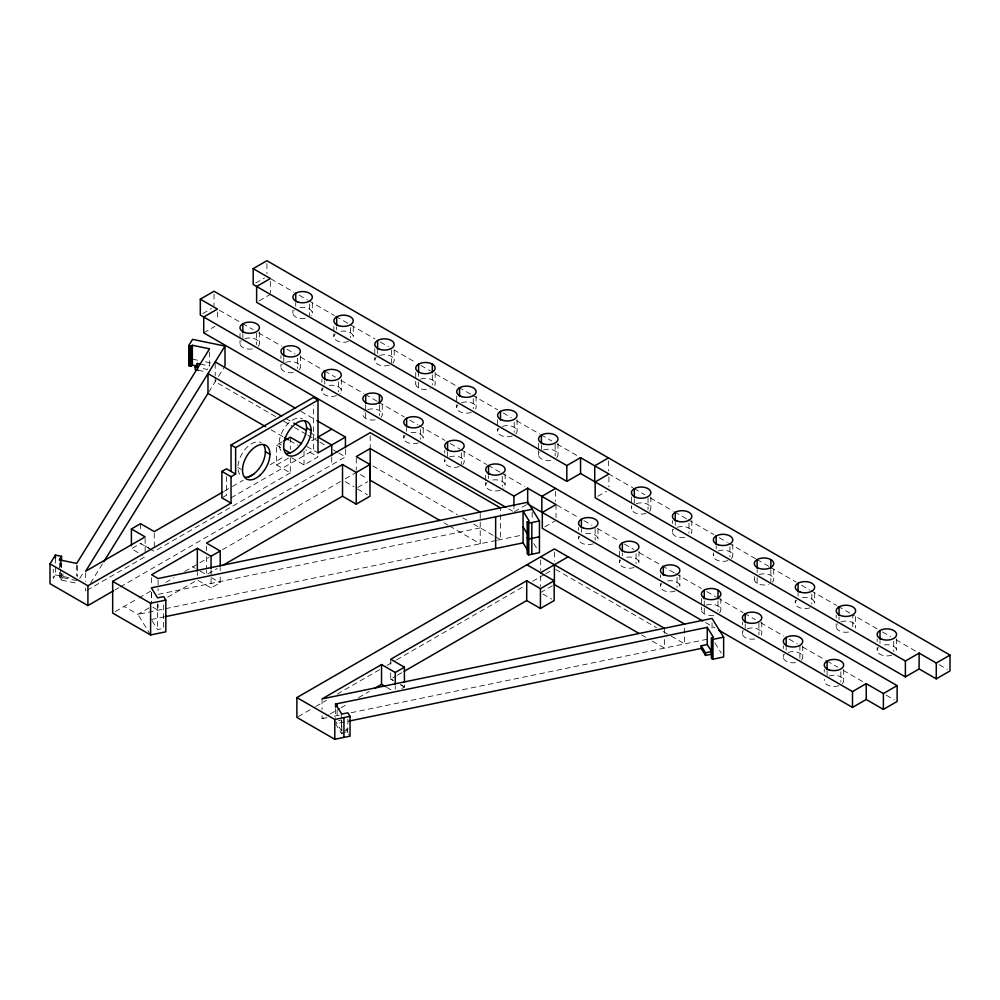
<?xml version="1.0" encoding="UTF-8"?>
<svg xmlns="http://www.w3.org/2000/svg" width="1000" height="1000" viewBox="0 0 1000 1000"><rect width="100%" height="100%" fill="white"/><g stroke="black" fill="none" stroke-linecap="round" stroke-linejoin="round"><path stroke-width="0.75" stroke-dasharray="5 3.75" d="M347.837 719.025L347.825 729.887L341.737 731.15L341.75 720.288M341.213 713.2L341.737 731.15M60.888 579.975L63.2 576.487L63.2 573.85L61.65 573.488L61.537 576.15L59.363 579.663L76.725 583.25M76.725 580.6L59.475 577L61.65 573.488M55.438 567.263L55.438 574.888L53.263 578.4L53.263 569.263M63.2 573.85L61.025 577.362L60.987 573.062M209.55 351.95L209.55 366L207.375 369.513L199.762 367.938M79.725 578.4L83.812 571.8M90.575 583.075L102.888 563.175M208.775 392.088L217.65 377.75M218.475 376.425L225 365.875M202.787 313.575L211.525 308.538M255.688 283.038L264.425 278M203.725 332.85L214.963 326.362M259.113 300.875L270.35 294.387M290.3 457.638L290.3 472.875L276.575 464.95L276.575 445.138L282.812 441.538M224.312 491.163L231.038 487.275M232.387 486.5L243.162 480.275M270.1 464.725L284.913 456.175M311.75 440.688L316.737 437.8M151.775 549.975L140.55 543.488L131.4 548.775L140.137 553.812M276.575 464.95L290.3 457.025M221.9 497.837L226.475 495.2L228.762 496.512M231.05 497.837L313.412 450.288L313.412 405.225M87 590.25L145.125 556.7L141.375 554.538M290.3 472.875L154.275 551.413L150.525 549.05M291.55 457.75L304.025 464.95L317.987 456.9L305.912 449.925M114.85 590.025L118.9 587.688M120.237 586.912L345.438 456.9L345.438 449.275M115.225 611.6L137.587 598.688M138.938 597.913L151.05 590.913M165.85 582.375L173.925 577.712M184.688 571.5L208.975 557.475M222.488 549.675L341.4 481.025M345.25 478.8L356.475 472.312L367.7 478.8M149.088 607.9L137.863 614.375L124.138 606.462M167.738 597.137L197.338 580.037L211.062 587.962L220.212 582.688L220.212 576.65M207.838 573.975L217.262 568.538M357.725 487.45L367.7 481.675M526.413 504.738L513.925 511.938L513.925 507.625M544.788 526.875L554.775 521.112M597.688 496.337L606.425 491.3M298.225 716.625L314.387 707.288M315.738 706.513L326.512 700.288M337.287 694.075L380.387 669.188M387.125 665.3L395.2 660.638M396.55 659.85L524.513 585.975M532.587 581.312L544.412 574.487M545.662 573.763L551.9 570.163M322.062 715.662L322.062 718.713L328.812 714.812M330.163 714.025L339.625 708.562M340.988 707.788L347.738 703.888M358.55 697.638L369.363 691.4M390.688 672.85L390.688 679.087L396.075 675.975M397.425 675.2L402.812 672.087M540.438 592.625L553.125 585.3M401.8 688.525L404.412 687.013L404.412 683.8M341.213 733.012L347.25 731.675L350.025 736.15M343.25 733.562L341.75 733.888L335.55 723.863L349.288 721.025M480.213 527.9L158.088 594.362L158.088 588.6M496.1 540.475L137.863 614.375L149.8 633.675M497.55 540.175L521.763 535.175M151.35 619.525L163.6 617M152.125 620.788L157.562 629.562L163.65 628.3L163.65 602.638M322.062 718.713L328.175 717.45M334.288 716.188L340.4 714.925M351.1 712.725L707.475 639.2M338.625 720.588L341.637 719.963L341.637 722.6M347.85 732.625L347.25 729.025L341.163 730.288L335.55 721.225M192.562 359.188L199.788 360.675M205.575 361.875L212.812 363.363M55.438 574.888L70.338 577.962M200.413 364.1L209.55 366M198.225 370.225L205.85 371.838M270.963 278.9L293.913 292.15M299.312 295.262L307.413 299.938M308.762 300.725L334.412 315.525M335.763 316.312L349.263 324.1M350.613 324.875L374.913 338.913M380.312 342.025L388.413 346.7M393.812 349.825L415.412 362.287M420.812 365.412L430.262 370.863M435.662 373.988L457.262 386.45M458.612 387.238L470.763 394.25M472.113 395.025L497.762 409.837M503.162 412.95L511.262 417.625M516.663 420.75L539.612 434M540.962 434.775L551.763 441.012M557.163 444.125L578.763 456.6M608.462 473.75L632.762 487.775M634.113 488.55L644.912 494.787M650.312 497.912L673.263 511.163M674.613 511.938L686.75 518.95M688.1 519.725L713.75 534.538M719.15 537.663L727.25 542.337M728.6 543.112L755.6 558.7M756.95 559.475L769.1 566.5M770.45 567.275L796.1 582.087M801.5 585.2L809.6 589.875M810.95 590.65L836.6 605.462M837.95 606.237L851.45 614.038M877.1 628.85L852.8 614.812L852.775 629.212M882.5 631.962L890.6 636.638M896 639.763L916.25 651.45M939.2 664.7L947.3 669.375M219.425 310.212L241.025 322.688M242.375 323.462L253.175 329.7M258.575 332.812L281.525 346.062M286.925 349.188L295.025 353.862M300.425 356.975L323.375 370.225M324.725 371L335.525 377.238M340.925 380.363L363.875 393.612M365.225 394.387L377.375 401.4M378.725 402.188L404.375 416.987M409.775 420.112L417.863 424.787M419.212 425.562L444.862 440.375M450.262 443.488L459.712 448.95M461.062 449.725L486.712 464.538M488.062 465.312L500.213 472.325M501.562 473.113L524.513 486.362M556.912 505.062L578.513 517.537M583.913 520.65L592.013 525.325M597.413 528.45L619.012 540.913M624.412 544.038L633.862 549.487M639.263 552.6L660.863 565.075M662.212 565.85L674.362 572.875M675.713 573.65L701.363 588.462M706.762 591.575L716.213 597.038M717.562 597.812L743.213 612.625M744.562 613.4L755.362 619.637M760.763 622.75L783.713 636M789.112 639.113L797.212 643.8M802.613 646.912L825.562 660.163M826.912 660.938L837.712 667.175M843.112 670.3L864.712 682.763M886.312 695.238L894.412 699.912M508.537 508.825L512.587 511.163M705.487 622.537L714.925 627.987M300.912 411.375L315.637 419.888M555.737 569.5L656.438 627.638M663.15 631.512L669.862 635.388M671.2 636.163L684.625 643.913L684.625 625.625M372.887 465.938L457.475 514.775M462.837 517.875L466.863 520.2M473.587 524.075L493.725 535.7M495.062 536.475L500.438 539.575L500.438 509.387M285.788 418.5L292.5 422.362M309.938 432.438L316.637 436.312M275.625 416.587L215.2 381.7L215.2 377.137M283.675 421.238L293.075 426.662M294.413 427.438L306.5 434.412M307.838 435.188L318.587 441.388M319.925 442.163L326.637 446.037M333.35 449.925L337.375 452.25M338.725 453.025L345.438 456.9M641.6 634.913L645.625 637.238M652.337 641.112L664.4 648.088L664.4 635.887M443.988 522.837L448.013 525.163M449.35 525.938L480.213 543.75L480.213 522.137M306.875 446.512L317.987 452.938M271.025 429.787L283.1 436.763M289.812 440.625L297.863 445.275M542.938 594.062L551.675 599.113M345.25 481.675L353.975 486.725M279.1 443.688L281.388 445.012M357.488 489.012L367.475 494.775M276.575 445.138L281.575 448.025M237.913 467.463L241.35 469.438M390.688 678.888L393.175 680.325M400.662 684.65L404.412 686.812M390.688 679.087L393.175 680.525M400.662 684.85L404.412 687.013M192.763 566.838L195.263 568.275M200.25 571.163L206.488 574.763M211.475 577.638L220.212 582.688M149.288 548.325L140.55 543.488M386.525 687.25L394.012 691.575M152.887 607.212L158.088 610.212L158.088 604.45M714.95 642.95L721.225 653.088M533.812 543.562L537.837 550.05M60.9 563.038L60.938 567.337M61.575 562.575L61.612 568.812M59.375 562.975L59.425 570.763M59.438 572.325L59.475 577M60.462 561.213L60.475 567.45M60.475 569L60.5 575.237M896.562 638.8L896.562 650.325M893.725 641.325L893.725 651.413M880 640.6L880 643.487M877.15 638.8L877.15 641.688M877.15 647.45L877.15 650.325M855.612 616.6L855.612 626.688M843.675 669.338L843.675 680.863M840.837 671.862L840.837 681.95M839.05 616.962L839.05 619.85M836.213 615.163L836.213 618.038M836.213 623.812L836.213 626.688M827.1 671.137L827.1 675.462M824.262 669.338L824.262 672.225M814.675 592.962L814.675 603.05M811.825 594.038L811.825 604.125M802.725 645.7L802.725 657.225M799.887 645.337L799.887 658.3M798.1 593.325L798.1 596.2M795.263 600.163L795.263 603.05M786.162 647.5L786.162 650.387M783.312 645.7L783.312 648.575M783.312 654.35L783.312 657.225M773.725 569.325L773.725 579.4M770.875 569.675L770.875 581.925M761.775 622.062L761.775 633.587M758.938 623.138L758.938 634.663M757.15 569.675L757.15 572.562M757.15 577.6L757.15 583.362A9.7 5.6 0 0 0 768.875 584.263M754.312 576.525L754.312 579.4M745.212 623.862L745.212 628.175M742.362 622.062L742.362 624.938M742.362 630.7L742.362 633.587M732.775 544.237L732.775 555.763M729.925 546.763L729.925 556.85M720.825 598.413L720.825 609.938M717.987 600.938L717.987 611.025M716.2 546.038L716.2 548.925M713.363 552.888L713.363 555.763M712.05 623.013L712.05 630.638M704.262 600.938L704.262 606.7M704.262 608.138L704.262 613.9M701.413 598.413L701.413 605.625M701.413 607.062L701.413 609.938M691.825 520.6L691.825 532.125M688.988 523.112L688.988 533.2M679.875 574.775L679.875 586.3M677.038 577.3L677.038 587.388M675.263 522.4L675.263 525.275M672.412 520.6L672.412 523.475M672.412 529.237L672.412 532.125M664.4 628.275L664.4 634.362M660.475 574.775L660.475 577.663M660.475 583.425L660.475 586.3M650.875 496.95L650.875 508.488M648.037 498.038L648.037 509.562M638.938 551.138L638.938 562.663M636.087 553.65L636.087 563.737M634.312 498.75L634.312 503.075M631.462 496.95L631.462 504.162M631.462 505.6L631.462 508.488M622.362 552.938L622.362 555.812M619.525 551.138L619.525 558.337M619.525 559.775L619.525 562.663M608.913 476.887L608.913 486.975M608.462 460.775L608.462 470.863M597.987 528.938L597.987 539.012M595.138 528.575L595.138 540.1M581.413 529.288L581.413 532.175M578.575 527.487L578.575 530.375M578.575 536.138L578.575 539.012M558 443.338L558 454.862M556.025 504.55L556.025 517.513M555.562 491.312L555.562 501.4M555.163 444.412L555.163 455.938M554.4 551.962L554.4 561.1M541.425 445.138L541.425 449.45M540.675 559.888L540.675 570.55M540.438 575.862L540.438 586.538M538.587 443.338L538.587 449.1M538.587 450.538L538.587 454.862M532.212 512.275L532.212 519.825M517.05 419.688L517.05 431.213M514.212 422.212L514.212 432.3M505.112 473.875L505.112 485.4M502.262 476.388L502.262 486.475M497.638 419.688L497.638 431.213M488.537 475.675L488.537 478.55M485.7 475.312L485.7 481.075M485.7 482.512L485.7 485.4M480.213 513.5L480.213 520.7M476.1 396.05L476.1 407.575M473.263 398.575L473.263 408.663M464.162 451.675L464.162 461.75M461.312 452.75L461.312 464.275M456.688 396.05L456.688 403.25M456.688 404.7L456.688 407.575M447.587 452.025L447.587 456.35M444.75 450.225L444.75 453.113M444.75 458.875L444.75 461.75M435.15 372.413L435.15 383.938M432.312 374.925L432.312 385.012M423.212 428.025L423.212 438.113M420.363 429.113L420.363 439.2M418.587 373.488L418.587 376.375M418.587 382.137L418.587 387.9A9.7 5.6 0 0 0 430.3 388.787M415.737 372.413L415.737 383.938M406.637 428.387L406.637 431.275M403.8 435.238L403.8 438.113M395.262 686.2L395.262 689.25M394.2 350.213L394.2 360.288M391.362 349.85L391.362 362.812M390.688 659.275L390.688 666.825M382.262 404.387L382.262 414.475M379.412 404.75L379.412 415.55M377.638 350.562L377.638 353.45M374.8 348.762L374.8 355.975M374.8 357.413L374.8 360.288M370.2 435.712L370.2 447.788M365.688 404.75L365.688 411.225M365.688 412.675L365.688 418.438M356.25 458.113L356.25 470.188M353.263 326.562L353.263 336.65M350.412 327.65L350.412 337.738M347.25 729.025L347.25 731.675M341.312 379.3L341.312 390.825M338.475 381.825L338.475 391.912M337.113 709.975L337.113 716.213M336.688 326.925L336.688 329.812M335.55 708.737L335.55 718.1M333.85 326.562L333.85 332.325M333.85 333.775L333.85 336.65M331.712 457.2L331.712 464.825M324.75 381.1L324.75 383.988M322.062 698.9L322.062 709.562M321.9 379.3L321.9 382.188M321.9 387.95L321.9 390.825M312.312 302.925L312.312 313.012M309.462 304L309.462 315.538M304.025 451.238L304.025 464.95M300.363 355.662L300.363 367.188M297.525 358.188L297.525 368.275M295.738 303.288L295.738 306.163M292.9 310.125L292.9 313.012M290.3 437.212L290.3 449.412M283.8 357.463L283.8 361.788M280.95 355.662L280.95 358.55M280.95 364.312L280.95 367.188M270.35 281.425L270.35 292.95M266.913 263.587L266.913 273.675M259.413 332.025L259.413 343.55M256.575 333.1L256.575 344.625M242.85 333.825L242.85 338.15M240 333.462L240 339.225M240 340.662L240 343.55M226.475 476.55L226.475 495.2M220.212 567.587L220.212 570.612M217.45 311.962L217.45 320.6M215.2 363.413L215.2 375.613M214.025 294.125L214.025 305.65M211.062 569.85L211.062 587.962M206.488 546.075L206.488 550.612M206.488 556.65L206.488 568.725M206.488 570.225L206.488 573.25M197.338 572.5L197.338 575.513M158.088 579.95L158.088 587.15M157.562 603.9L157.562 629.562M154.275 533.112L154.275 548.2M151.588 577.775L151.588 585.325M151.588 592.875L151.588 601.925M151.35 592.362L151.35 601.413M145.125 538.413L145.125 553.65M140.55 523.675L140.55 531.225M85.65 572.75L85.65 581.888M85.65 587.987L85.65 591.038M77.287 565.65L77.287 576.587M76.725 565L76.725 575.925M55.438 558.125L55.438 565.75M280.938 450.55A19.412 11.213 -60 0 1 284.462 428.013A19.412 11.213 -60 0 1 302.525 418.95M239.762 474.325A19.412 11.213 -60 0 1 243.287 451.788A19.412 11.213 -60 0 1 261.35 442.725M788.162 652.375A9.7 5.6 0 0 1 799.887 653.263A9.7 5.6 0 0 1 801.425 660.025M795.537 662.638A9.7 5.6 0 0 1 785.325 660.638A9.7 5.6 0 0 1 784.613 654.425M667.663 580.887A9.7 5.6 0 0 1 679.55 587.75M675.025 591.15A9.7 5.6 0 0 1 663.312 590.262A9.7 5.6 0 0 1 661.775 583.5M829.112 676.012A9.7 5.6 0 0 1 840.837 676.9A9.7 5.6 0 0 1 842.375 683.662M838.825 685.725A9.7 5.6 0 0 1 828.062 685.312A9.7 5.6 0 0 1 824.6 679.412M747.225 628.737A9.7 5.6 0 0 1 757.975 629.138A9.7 5.6 0 0 1 761.45 635.037M754.587 639A9.7 5.6 0 0 1 744.375 637A9.7 5.6 0 0 1 743.662 630.788M706.275 605.087A9.7 5.6 0 0 1 717.987 605.975A9.7 5.6 0 0 1 719.525 612.75M713.637 615.35A9.7 5.6 0 0 1 701.75 608.488M626.712 557.25A9.7 5.6 0 0 1 638.6 564.113M634.075 567.513A9.7 5.6 0 0 1 622.362 566.625A9.7 5.6 0 0 1 620.825 559.862M585.763 533.6A9.7 5.6 0 0 1 597.65 540.475M593.125 543.875A9.7 5.6 0 0 1 581.413 542.975A9.7 5.6 0 0 1 579.875 536.213M367.7 409.625A9.7 5.6 0 0 1 379.412 410.513A9.7 5.6 0 0 1 380.962 417.275M375.062 419.888A9.7 5.6 0 0 1 364.85 417.887A9.7 5.6 0 0 1 364.15 411.675M449.6 456.9A9.7 5.6 0 0 1 461.312 457.788A9.7 5.6 0 0 1 462.863 464.562M459.3 466.613A9.7 5.6 0 0 1 448.55 466.2A9.7 5.6 0 0 1 445.075 460.3M244.862 338.7A9.7 5.6 0 0 1 256.575 339.588A9.7 5.6 0 0 1 258.113 346.35M252.225 348.963A9.7 5.6 0 0 1 242.013 346.962A9.7 5.6 0 0 1 241.3 340.75M285.8 362.337A9.7 5.6 0 0 1 297.525 363.225A9.7 5.6 0 0 1 299.062 369.988M293.175 372.6A9.7 5.6 0 0 1 282.962 370.6A9.7 5.6 0 0 1 282.25 364.387M492.887 479.988A9.7 5.6 0 0 1 503.1 481.987A9.7 5.6 0 0 1 503.8 488.2M500.25 490.25A9.7 5.6 0 0 1 488.537 489.363A9.7 5.6 0 0 1 487 482.6M329.1 385.412A9.7 5.6 0 0 1 339.312 387.425A9.7 5.6 0 0 1 340.012 393.638M336.463 395.688A9.7 5.6 0 0 1 324.75 394.787A9.7 5.6 0 0 1 323.2 388.025M410.988 432.7A9.7 5.6 0 0 1 422.875 439.562M418.363 442.962A9.7 5.6 0 0 1 406.637 442.075A9.7 5.6 0 0 1 405.1 435.312M718.213 550.913A9.7 5.6 0 0 1 729.925 551.8A9.7 5.6 0 0 1 731.475 558.562M727.925 560.612A9.7 5.6 0 0 1 717.163 560.212A9.7 5.6 0 0 1 713.688 554.312M802.45 597.638A9.7 5.6 0 0 1 814.338 604.5M809.812 607.9A9.7 5.6 0 0 1 798.1 607.013A9.7 5.6 0 0 1 796.562 600.25M848.425 632.1A9.7 5.6 0 0 1 838.213 630.1A9.7 5.6 0 0 1 837.513 623.888M841.062 621.838A9.7 5.6 0 0 1 851.825 622.238A9.7 5.6 0 0 1 855.288 628.138M636.312 503.625A9.7 5.6 0 0 1 648.037 504.525A9.7 5.6 0 0 1 649.575 511.287M646.025 513.337A9.7 5.6 0 0 1 635.262 512.925A9.7 5.6 0 0 1 631.8 507.025M759.163 574.55A9.7 5.6 0 0 1 770.875 575.438A9.7 5.6 0 0 1 772.425 582.212M757.15 583.362A9.7 5.6 0 0 1 755.612 576.6M884.35 644.912A9.7 5.6 0 0 1 896.237 651.775M891.712 655.188A9.7 5.6 0 0 1 880 654.287A9.7 5.6 0 0 1 878.462 647.525M677.262 527.275A9.7 5.6 0 0 1 688.025 527.675A9.7 5.6 0 0 1 691.5 533.575M684.638 537.537A9.7 5.6 0 0 1 674.425 535.538A9.7 5.6 0 0 1 673.713 529.325M418.587 387.9A9.7 5.6 0 0 1 417.038 381.138M420.6 379.087A9.7 5.6 0 0 1 431.362 379.487A9.7 5.6 0 0 1 434.825 385.387M300.087 307.6A9.7 5.6 0 0 1 310.3 309.6A9.7 5.6 0 0 1 311.012 315.812M305.113 318.425A9.7 5.6 0 0 1 294.9 316.425A9.7 5.6 0 0 1 294.2 310.212M502.488 426.362A9.7 5.6 0 0 1 514.212 427.25A9.7 5.6 0 0 1 515.75 434.025M512.2 436.075A9.7 5.6 0 0 1 500.487 435.175A9.7 5.6 0 0 1 498.938 428.413M543.438 450.012A9.7 5.6 0 0 1 555.163 450.9A9.7 5.6 0 0 1 556.7 457.663M550.8 460.275A9.7 5.6 0 0 1 540.588 458.275A9.7 5.6 0 0 1 539.888 452.062M341.037 331.238A9.7 5.6 0 0 1 352.925 338.1M348.4 341.5A9.7 5.6 0 0 1 336.688 340.613A9.7 5.6 0 0 1 335.15 333.85M379.65 355.438A9.7 5.6 0 0 1 391.362 356.337A9.7 5.6 0 0 1 392.9 363.1M389.35 365.15A9.7 5.6 0 0 1 377.638 364.25A9.7 5.6 0 0 1 376.1 357.488M461.55 402.725A9.7 5.6 0 0 1 472.3 403.125A9.7 5.6 0 0 1 475.775 409.025M471.25 412.425A9.7 5.6 0 0 1 459.538 411.538A9.7 5.6 0 0 1 457.987 404.775"/><path stroke-width="1.5" d="M711.625 654.2L705.512 655.4L705.525 652.812L701.175 645.788L707.262 644.538L711.625 651.562L705.525 652.812M200.413 364.1L197.375 363.475L195.2 366.987L195.175 369.575L198.225 370.225M113.513 590.8L87.912 605.575L50 583.688L50 563.875L55.438 555.075L61.537 556.337L61.562 561.013M61.537 556.337L59.363 559.85L76.725 563.438L209.55 348.825L192.338 345.275L192.338 365.087L190.763 366.25L189.237 365.938L188.75 345.525L192.562 339.375L225 346.062L225 365.875M191.8 365.962L192.338 345.275M225 346.062L85.65 571.225L145.125 536.888L131.4 528.962L131.4 545.725M103.713 561.85L207.975 393.387L207.975 373.575L281.762 416.175M220.212 566.075L220.212 550.988L211.062 556.263L197.338 548.337L151.588 574.763L158.088 578.513L527.85 502.225L539.45 520.962L539.45 552.65L528.787 554.85L527.2 553.688L527.2 522L529.212 521.087L523.062 511.15L523.062 542.85L527.675 550.3M527.688 537.25L527.2 537.837L528.787 539L539.45 536.8M404.412 682.288L404.412 667.2L395.262 672.487L381.538 664.562L322.062 698.9L712.05 618.438L723.637 637.175L723.637 656.988L712.975 659.188L711.4 658.025L711.4 638.212L713.413 637.3L707.262 627.362L335.55 704.05L335.55 707.175M702.788 620.988L542.3 528.325L542.3 512.475L556.025 504.55L527.663 488.175L513.925 496.1L200.3 315.025L200.3 299.175L214.025 291.25L897.113 685.625L897.113 701.475L883.388 709.4L866.225 699.488L852.5 707.412L718.975 630.325M253.188 268.637L266.913 260.712L950 655.088L950 670.938L936.275 678.863L919.112 668.95L905.387 676.875L595.188 497.788L595.188 481.938L608.913 474.012L580.55 457.638L566.825 465.562L253.188 284.488L253.188 268.637L270.35 278.538L256.625 286.462L256.625 302.312L566.825 481.4L580.55 473.488L594.738 481.675L594.738 465.825L608.462 457.9M231.05 471.425L231.05 445.012L313.412 397.463L317.987 400.1L317.987 452.938L345.438 437.088L345.438 447.75M231.05 445.012L235.625 447.65L317.987 400.1M221.9 471.425L231.05 476.7L231.05 503.125L221.9 497.837L221.9 471.425L226.475 468.787L235.625 474.062L235.625 447.65M131.4 528.962L140.55 523.675L154.275 531.6L222.963 491.95M284.062 440.812L290.3 437.212L301.537 443.7M231.05 476.7L235.625 474.062M248.55 477.175L253.938 474.062M331.712 429.162L317.987 437.088L331.712 445.012L331.712 455.675M50 563.875L87.912 585.763L231.05 503.125M532.212 509.263L151.35 587.837L157.562 597.863L163.65 596.6L165.825 600.125L165.825 631.812L150.6 634.963L112.675 613.075L112.675 581.375L370.2 432.688L500.438 507.887M222.65 565.425L342.525 496.225L356.25 504.15L369.975 496.225L369.975 464.525L356.25 472.45L342.525 464.525L206.488 543.062L220.212 550.988M480.213 512.05L370.2 448.537L356.25 456.6L369.975 464.525M555.562 488.438L541.838 496.362L541.838 512.212L528.95 504.762M335.55 704.05L341.75 714.075L347.85 712.825L350.025 716.338L350.025 736.15L334.787 739.287L296.875 717.4L296.875 697.588L554.4 548.913L684.625 624.1M404.15 671.312L526.712 600.55L540.438 608.475L554.163 600.55L554.163 580.737L540.438 588.663L526.712 580.737L390.688 659.275L404.412 667.2M568.125 556.838L540.438 572.812L554.163 580.737M374.775 688.275L381.538 684.375L385.275 686.538M542.3 512.475L852.5 691.562L866.225 683.637L883.388 693.55L897.113 685.625M595.188 481.938L905.387 661.025L919.112 653.1L936.275 663.012L950 655.088M188.75 345.525L191.8 346.15M527.2 522L528.787 523.162L539.45 520.962M112.675 581.375L150.6 603.263L165.825 600.125M165.125 616.688L523.062 542.85M711.4 638.212L712.975 639.375L723.637 637.175M296.875 697.588L334.787 719.475L350.025 716.338M349.288 721.025L701.175 648.438L705.512 655.4M192.338 365.087L196.112 365.863M195.2 366.987L198.238 367.625M200.3 299.175L217.45 309.075L203.725 317L203.725 332.85L505.838 507.275M215.2 361.9L295.55 408.288M316.975 420.65L345.438 437.088M540.675 556.838L664.4 628.275M306.55 427.837L311.125 430.475M293.837 423.137L305.912 430.112M526.95 564.763L540.675 572.688M638.913 633.362L554.4 584.575L554.4 564.763M439.963 520.513L370.2 480.238L370.2 448.537M207.975 393.387L265.663 426.688M284.45 437.537L288.475 439.85M284.062 449.462L290.3 453.062M265.375 451.613L269.95 454.25M523.062 527L527.675 534.45M60.45 558.088L60.462 561.213M936.275 663.012L936.275 678.863M919.112 653.1L919.112 668.95M905.387 661.025L905.387 676.875M883.388 693.55L883.388 709.4M880 630.513L880 639.163M866.225 683.637L866.225 699.488M852.5 691.562L852.5 707.412M839.05 606.875L839.05 615.525M827.1 661.05L827.1 669.7M798.1 583.237L798.1 591.875M786.162 637.413L786.162 646.062M770.875 559.6L770.875 568.237M757.15 559.6L757.15 568.237M745.212 613.775L745.212 622.413M717.987 590.138L717.987 598.775M716.2 535.95L716.2 544.6M712.975 639.375L712.975 659.188M711.95 639.087L711.95 658.9M707.262 627.362L707.262 644.538M704.262 590.138L704.262 598.775M701.175 645.788L701.175 648.438M675.263 512.312L675.263 520.962M663.312 566.487L663.312 575.138M634.312 488.675L634.312 497.312M622.362 542.85L622.362 551.487M581.413 519.212L581.413 527.85M580.55 457.638L580.55 473.488M566.825 465.562L566.825 481.4M541.425 435.05L541.425 443.688M540.438 588.663L540.438 608.475M531.825 522.525L531.825 554.225M528.787 523.162L528.787 554.85M527.663 488.175L527.663 504.025M527.75 522.875L527.75 554.575M526.712 580.737L526.712 600.55M513.925 496.1L513.925 506.175M500.487 411.413L500.487 420.05M495.65 516.8L495.65 548.5M488.537 465.588L488.537 474.225M459.538 387.762L459.538 396.413M447.587 441.938L447.587 450.588M432.312 364.125L432.312 372.762M418.587 364.125L418.587 372.762M406.637 418.3L406.637 426.95M395.262 672.487L395.262 684.675M381.538 664.562L381.538 684.375M379.412 394.663L379.412 403.3M377.638 340.487L377.638 349.125M365.688 394.663L365.688 403.3M356.25 472.45L356.25 504.15M343.938 717.6L343.938 737.4M342.525 464.525L342.525 496.225M337.113 703.725L337.113 706.85M336.688 316.837L336.688 325.487M334.787 719.475L334.787 739.287M324.75 371.025L324.75 379.663M295.738 293.2L295.738 301.85M283.8 347.375L283.8 356.025M242.85 323.738L242.85 332.388M211.062 556.263L211.062 568.337M197.375 363.475L197.375 366.112M197.338 548.337L197.338 570.988M190.763 346.438L190.763 366.25M189.237 346.125L189.237 365.938M150.6 603.263L150.6 634.963M87.912 585.763L87.912 605.575M55.438 555.075L55.438 558.125M304.713 420.975A19.412 11.213 -60 0 1 302.525 441.362A19.412 11.213 -60 0 1 285.963 453.45M263.525 444.75A19.412 11.213 -60 0 1 261.35 465.138A19.412 11.213 -60 0 1 244.775 477.225M259.775 475.438A19.412 11.213 -60 0 0 265.925 445.363A19.412 11.213 -60 0 0 242.963 465.725A19.412 11.213 -60 0 0 259.775 475.438M300.95 451.662A19.412 11.213 -60 0 0 307.1 421.6A19.412 11.213 -60 0 0 284.137 441.962A19.412 11.213 -60 0 0 300.95 451.662M665.325 575.3A9.7 5.6 0 0 0 679.875 570.45A9.7 5.6 0 0 0 665.325 565.6A9.7 5.6 0 0 0 665.325 575.3M786.162 645.337A9.7 5.6 0 0 0 802.4 642.825A9.7 5.6 0 0 0 790.512 635.962A9.7 5.6 0 0 0 786.162 645.337M747.225 622.587A9.7 5.6 0 0 0 761.775 617.737A9.7 5.6 0 0 0 747.225 612.888A9.7 5.6 0 0 0 747.225 622.587M704.262 598.05A9.7 5.6 0 0 0 720.5 595.55A9.7 5.6 0 0 0 708.612 588.675A9.7 5.6 0 0 0 704.262 598.05M624.375 551.663A9.7 5.6 0 0 0 638.938 546.812A9.7 5.6 0 0 0 624.375 541.962A9.7 5.6 0 0 0 624.375 551.663M583.425 528.025A9.7 5.6 0 0 0 597.987 523.175A9.7 5.6 0 0 0 583.425 518.312A9.7 5.6 0 0 0 583.425 528.025M829.112 669.875A9.7 5.6 0 0 0 843.675 665.013A9.7 5.6 0 0 0 829.112 660.163A9.7 5.6 0 0 0 829.112 669.875M447.587 449.862A9.7 5.6 0 0 0 463.825 447.35A9.7 5.6 0 0 0 451.938 440.487A9.7 5.6 0 0 0 447.587 449.862M365.688 402.587A9.7 5.6 0 0 0 381.925 400.075A9.7 5.6 0 0 0 370.037 393.212A9.7 5.6 0 0 0 365.688 402.587M326.75 379.837A9.7 5.6 0 0 0 341.312 374.988A9.7 5.6 0 0 0 326.75 370.125A9.7 5.6 0 0 0 326.75 379.837M244.862 332.55A9.7 5.6 0 0 0 259.413 327.7A9.7 5.6 0 0 0 244.862 322.85A9.7 5.6 0 0 0 244.862 332.55M285.8 356.188A9.7 5.6 0 0 0 300.363 351.337A9.7 5.6 0 0 0 285.8 346.488A9.7 5.6 0 0 0 285.8 356.188M408.65 427.113A9.7 5.6 0 0 0 423.212 422.262A9.7 5.6 0 0 0 408.65 417.413A9.7 5.6 0 0 0 408.65 427.113M490.55 474.4A9.7 5.6 0 0 0 505.112 469.55A9.7 5.6 0 0 0 490.55 464.7A9.7 5.6 0 0 0 490.55 474.4M718.213 544.763A9.7 5.6 0 0 0 732.775 539.913A9.7 5.6 0 0 0 718.213 535.062A9.7 5.6 0 0 0 718.213 544.763M800.113 592.05A9.7 5.6 0 0 0 814.675 587.2A9.7 5.6 0 0 0 800.113 582.35A9.7 5.6 0 0 0 800.113 592.05M636.312 497.488A9.7 5.6 0 0 0 650.875 492.638A9.7 5.6 0 0 0 636.312 487.775A9.7 5.6 0 0 0 636.312 497.488M839.05 614.8A9.7 5.6 0 0 0 855.288 612.288A9.7 5.6 0 0 0 843.4 605.425A9.7 5.6 0 0 0 839.05 614.8M757.15 567.513A9.7 5.6 0 0 0 773.388 565.013A9.7 5.6 0 0 0 761.5 558.15A9.7 5.6 0 0 0 757.15 567.513M677.262 521.125A9.7 5.6 0 0 0 691.825 516.275A9.7 5.6 0 0 0 677.262 511.425A9.7 5.6 0 0 0 677.262 521.125M882.013 639.338A9.7 5.6 0 0 0 896.562 634.475A9.7 5.6 0 0 0 882.013 629.625A9.7 5.6 0 0 0 882.013 639.338M418.587 372.05A9.7 5.6 0 0 0 434.825 369.538A9.7 5.6 0 0 0 422.938 362.675A9.7 5.6 0 0 0 418.587 372.05M297.75 302.013A9.7 5.6 0 0 0 312.312 297.162A9.7 5.6 0 0 0 297.75 292.312A9.7 5.6 0 0 0 297.75 302.013M502.488 420.225A9.7 5.6 0 0 0 517.05 415.363A9.7 5.6 0 0 0 502.488 410.513A9.7 5.6 0 0 0 502.488 420.225M379.65 349.3A9.7 5.6 0 0 0 394.2 344.45A9.7 5.6 0 0 0 379.65 339.588A9.7 5.6 0 0 0 379.65 349.3M338.7 325.65A9.7 5.6 0 0 0 353.263 320.8A9.7 5.6 0 0 0 338.7 315.95A9.7 5.6 0 0 0 338.7 325.65M461.55 396.575A9.7 5.6 0 0 0 476.1 391.725A9.7 5.6 0 0 0 461.55 386.875A9.7 5.6 0 0 0 461.55 396.575M543.438 443.862A9.7 5.6 0 0 0 558 439.012A9.7 5.6 0 0 0 543.438 434.162A9.7 5.6 0 0 0 543.438 443.862"/></g></svg>
